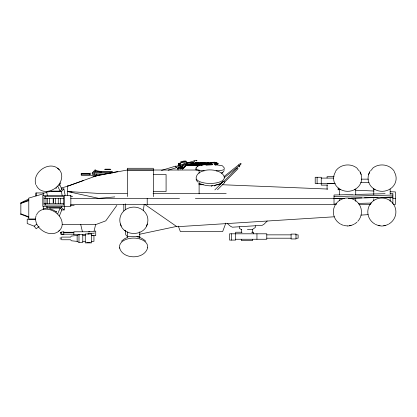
<?xml version="1.0" encoding="UTF-8"?>
<svg xmlns="http://www.w3.org/2000/svg" width="417" height="417" viewBox="0 0 417 417"><rect width="100%" height="100%" fill="white"/><g stroke="black" fill="none" stroke-linecap="round" stroke-linejoin="round"><path stroke-width="0.63" d="M178.679 164.011L178.679 164.345M179.086 165.591L178.966 163.448L180.566 163.125M179.195 164.011L179.195 164.345M180.827 164.986C178.674 166.18 178.565 162.187 180.827 163.37M179.826 163.193L179.816 163.672M180.128 164.548L180.113 164.772M186.373 164.178L186.331 164.955L186.263 164.178M178.914 164.454L179.049 163.902M180.764 163.646L180.712 163.12M178.716 164.058L179.039 163.693L178.757 164.178M179.232 164.058L179.555 163.693L179.274 164.178M185.336 164.579L185.304 164.955M213.16 163.401L213.129 162.552L213.134 162.875M48.096 208.818L46.803 207.676L47.001 206.446M64.781 206.269L64.182 209.954L61.607 207.676L61.805 206.446M36.013 215.85C32.625 228.094 50.712 239.603 59.845 230.236M95.795 171.147L95.9 170.579M104.761 174.296L92.214 174.296L92.214 173.055L95.279 169.604L95.279 171.053L101.185 172.148L101.289 171.58L95.384 170.485L95.279 171.053L93.663 172.148L112.183 172.148M143.302 210.569L144.23 204.283M147.66 247.719C144.595 259.838 122.619 259.838 119.549 247.719M94.06 231.143L95.665 224.398M177.939 168.551L178.205 168.359M225.832 223.121L222.678 231.529L180.347 231.529L178.32 226.123M59.37 215.964L61.909 209.662L60.126 208.088L48.987 208.088M57.692 213.817L60.126 208.088M147.43 224.007C143.964 236.595 123.74 236.595 120.278 224.007M368.519 174.457L369.921 171.33M178.966 165.419L179.169 163.704M55.92 188.62L56.457 187.671M58.875 185.888L60.825 182.896M116.838 205.404L105.772 220.843L96.264 224.398L62.357 224.398M183.089 165.992L183.204 165.58M195.828 168.223L197.893 165.804L199.164 165.413L204.83 164.632L212.931 164.491M224.221 170.657L222.157 173.076M335.487 171.33C340.121 163.985 351.296 162.797 357.598 168.645M50.838 191.111L60.121 191.111L61.857 189.25L59.459 184.069M49.805 191.591L61.393 191.591L63.895 188.906L65.135 195.229M223.46 181.004L220.89 183.595L218.868 184.632M180.472 162.177L181.093 161.551L184.126 161.019L186.06 161.019L186.248 161.926M214.87 189.902L223.517 181.249L224.753 182.484L217.471 189.771M223.757 181.489L237.32 167.926L238.081 168.682L224.518 182.245M267.224 221.031L264.117 224.122L262.23 225.316L232.358 227.202L230.471 226.249L227.364 223.548M197.178 166.586L198.461 165.898M222.871 172.299L221.172 173.118M222.438 182.031C216.142 187.17 206.207 186.634 199.164 183.24M211.299 186.269L212.305 185.466M224.085 176.49L240.26 163.579M224.257 177.725L240.927 164.418M214.401 186.024L215.912 184.82M121.43 241.224L124.62 238.722L127.253 237.502M35.461 219.154L27.214 219.154L27.214 223.517L34.163 226.165L36.686 224.216M39.099 226.535L36.18 228.782L34.163 226.165M252.676 229.314L255.371 227.406L255.267 225.753M372.157 168.645C378.459 162.797 389.634 163.985 394.268 171.33M178.314 168.765L178.033 168.88M82.78 234.453L82.78 242.402L78.995 242.402L77.14 241.396L71.286 240.755L70.603 239.759L61.674 239.759L61.674 237.091L70.603 237.091L71.286 236.095L77.14 235.459L78.995 234.474M28.789 199.013L20.85 202.761L20.85 214.474M20.85 203.084L28.789 200.082M181.979 168.812L182.067 168.781A5.744 5.729 -90 0 0 184.856 166.31M61.299 188.051L67.523 186.222L96.676 175.719M67.523 195.307L67.523 186.222L83.301 180.587M95.436 176.255L97.255 175.604L127.347 170.016L199.112 170.016L199.112 173.237M20.85 203.407L28.789 200.666M90.369 242.527L86.726 242.527M161.488 170.391L175.666 166.107L176.172 167.78L168.155 170.199M175.766 166.43L196.188 160.264M176.073 167.457L194.437 161.911L194.129 160.889M36.024 192.93L36.024 195.948L36.013 192.93L43.201 192.93L43.243 193.352L46.365 192.435M43.259 193.842L28.789 198.075L28.789 219.154L35.706 219.144M181.374 162.244L186.274 161.89L186.316 162.364M180.874 162.453L182.682 162.088M88.717 231.732L95.733 231.086L95.733 235.678L91.271 235.678M139.33 234.312L176.766 226.384M92.892 176.474L117.891 171.491M215.688 164.507L217.955 163.985M198.883 165.768L199.889 165.596M201.38 165.356L202.339 165.205M347.413 226.05L351.051 225.576M385.485 225.576L381.847 226.05L378.209 225.576M43.264 208.808L46.449 208.401M46.454 192.086L49.837 191.664M179.779 163.422L178.721 163.532L178.721 164.824M183.344 161.984L185.221 161.926M114.79 196.907L98.761 198.377L67.523 191.512L98.761 193.431L127.086 193.431M206.128 164.918L211.581 164.731M334.319 216.788L176.97 226.733L144.808 204.408M360.976 215.104L368.133 214.651M247.396 229.647L251.967 229.355M205.836 164.918L212.258 164.814M213.973 162.64L214.719 162.693M214.588 162.958L216.048 162.891M214.599 163.203L216.058 163.136M215.876 163.699L215.85 163.308L216.605 163.448M217.924 163.276L215.99 163.339L217.919 163.318M215.5 163.448L217.935 163.646M215.641 163.573L216.11 163.459M216.48 163.6L217.935 163.532M217.945 163.886L216.496 164.053M215.672 164.162L216.136 164.095M215.506 164.778L216.48 164.731M216.59 164.72L217.565 164.679M215.631 164.83L216.105 164.809M353.423 194.504L334.017 195L334.017 204.022L336.608 203.955M354.716 194.468L385.115 193.697M390.291 193.561L392.877 193.498L392.877 203.772M334.017 196.558L392.877 195.057M334.017 198.575L343.076 198.346M350.838 198.148L361.831 197.867M364.416 197.804L378 197.455M381.232 197.371L392.877 197.074M334.017 198.648L344.369 198.383M348.247 198.283L392.877 197.147M358.599 203.397L371.531 203.063M216.032 162.567L214.098 162.578L214.088 162.177M214.541 164.783L217.559 164.72M211.528 162.547L213.968 162.567M185.966 162.328L188.421 162.322M186.013 163.078L187.853 163.078M186.269 164.48L194.213 164.501M186.409 164.533L196.767 164.548M186.018 164.746L194.676 164.814M185.184 165.398L188.865 165.393M185.81 165.606L187.858 165.601M210.111 162.547L211.737 162.547M210.788 163.407L211.737 163.407M184.71 163.97L182.813 164.178M105.058 169.172L110.296 169.172M104.537 169.583L110.818 169.583M127.347 170.079L153.336 170.079M92.214 173.055L111.052 173.055M89.321 173.503L81.216 173.503L81.216 175.093L89.321 175.093M81.216 173.66L89.321 173.66M153.336 174.52L166.086 174.52L166.086 191.512L153.336 191.512M81.216 174.931L89.321 174.931M334.043 176.688L327.074 176.688L327.074 177.955M321.246 178.095L333.527 178.095M361.372 179.148L368.409 179.148M360.731 182.495L369.05 182.495M334.82 183.548L315.21 183.548L315.21 177.267L321.246 177.267L321.246 185.122L327.653 185.122M327.47 183.621L328.007 183.621M328.862 183.621L335.346 183.621M198.852 184.731L203.407 184.731M216.428 184.731L220.332 184.731M222.287 184.731L327.741 189.047M61.325 188.906L63.895 188.906M339.349 189.688L340.611 189.688M354.46 189.688L355.722 189.688M373.783 189.688L375.045 189.688M153.044 193.431L226.191 193.431M70.801 196.271L72.714 196.271M63.582 196.694L44.009 196.694L44.009 205.018L63.582 205.018M43.983 198.346L53.178 198.346L53.178 203.366L43.983 203.366M63.374 198.346L53.616 198.346L53.616 203.366L63.374 203.366M70.744 198.377L179.508 198.377M195.391 198.377L334.252 198.377M392.835 198.377L395.441 198.377M70.744 204.408L336.201 204.408M358.985 204.408L370.703 204.408M393.486 204.408L395.441 204.408L395.441 191.924L390.234 191.705M70.41 205.404L74.148 205.404M46.803 207.676L61.607 207.676M61.612 209.954L64.182 209.954M124.302 230.46L125.543 230.46M89.66 231.758L73.856 231.795L73.856 234.656L78.297 234.656M242.022 232.233L235.615 232.233L235.615 240.083L229.579 240.083L229.579 233.801L266.786 233.801L266.786 239.259L235.615 239.259M251.633 232.233L253.557 232.233L253.557 233.801M63.811 232.264L73.856 232.264M60.34 232.446L61.627 232.446M63.556 232.446L73.856 232.446M61.58 234.182L73.856 234.182M85.261 234.589L78.995 234.589L78.995 242.402M78.995 234.604L79.616 234.604M266.786 234.854L291.092 234.854M295.971 234.854L298.124 234.854L298.124 238.206L295.971 238.206M91.526 235.522L93.945 235.522L93.945 241.334L91.526 241.334M82.78 235.558L85.261 235.558M127.446 236.324L139.763 236.324M266.786 238.206L291.092 238.206M82.78 241.396L85.261 241.396M91.526 241.532L91.912 241.532M188.213 162.322L189.271 162.322M208.688 162.547L210.314 162.547M212.201 163.302L191.158 163.078M209.365 163.407L210.314 163.407M187.165 164.282L194.812 164.371M188.656 165.393L189.714 165.393M187.65 165.601L188.708 165.606M189.068 162.322L190.126 162.328M207.265 162.541L208.891 162.547M206.003 164.501L207.635 164.507M189.506 165.393L190.564 165.398M188.5 165.606L189.558 165.606M205.836 162.536L207.468 162.541M204.575 164.496L206.212 164.501M206.279 164.746L207.437 164.746M189.917 162.328L190.981 162.333M204.413 162.526L206.045 162.536M205.565 163.391L203.663 163.381M206.295 164.142L207.452 164.147M205.946 164.282L207.577 164.288M203.152 164.486L204.783 164.496M205.941 164.679L207.572 164.689M204.856 164.736L206.488 164.746M190.355 165.398L192.503 165.346M189.354 165.606L190.413 165.612M204.622 162.526L201.562 162.5M204.867 164.126L206.498 164.142M206.149 164.282L203.095 164.251M201.724 164.475L203.355 164.486M204.518 164.668L206.149 164.679M203.433 164.72L205.06 164.736M203.194 162.515L200.139 162.479M203.444 164.11L205.075 164.126M204.726 164.267L201.666 164.235M200.301 164.46L201.932 164.475M203.089 164.652L204.721 164.668M202.005 164.705L203.637 164.72M192.294 165.346L193.352 165.356M191.21 165.403L192.268 165.408M190.204 165.612L191.262 165.622M190.574 163.438L211.872 163.641L211.909 164.486M193.363 164.095L194.213 164.105M192.06 165.408L194.202 165.367M191.054 165.622L192.112 165.632M202.016 164.095L203.647 164.11M198.873 164.439L200.504 164.46M201.666 164.632L203.298 164.652M200.582 164.689L202.214 164.705M199.576 164.903L201.208 164.918M192.685 162.349L193.535 162.364M198.716 162.458L200.348 162.479M194.004 164.105L195.062 164.116M200.243 164.215L201.875 164.235M197.45 164.418L199.081 164.439M194.004 164.501L195.917 164.527M200.243 164.611L201.875 164.632M199.159 164.668L200.791 164.689M198.153 164.882L199.785 164.903M193.999 165.367L195.052 165.377M192.909 165.419L193.968 165.429M191.909 165.632L192.962 165.643M197.298 162.437L198.925 162.458M194.859 164.116L195.912 164.131M198.82 164.189L200.452 164.215M196.026 164.397L197.658 164.418M197.741 164.647L200.452 164.611M196.735 164.856L198.362 164.882M194.848 165.377L195.901 165.393M193.759 165.429L194.817 165.445M199.357 165.528L196.308 165.481M192.758 165.643L193.811 165.658M196.72 165.716L198.351 165.742M195.881 162.411L197.502 162.437M197.403 164.162L199.029 164.189M194.609 164.371L196.235 164.397M197.408 164.564L199.029 164.59M196.318 164.621L197.945 164.647M195.318 164.83L196.939 164.856M197.392 165.424L198.336 165.44M195.302 165.69L196.928 165.716M195.703 164.131L196.761 164.147M194.624 164.585L195.677 164.6M195.698 165.393L196.751 165.408M194.609 165.445L195.667 165.46M193.608 165.658L194.661 165.674M195.031 162.39L196.084 162.411M196.553 164.147L197.606 164.162M196.558 164.548L197.611 164.564M195.474 164.6L196.527 164.621M194.468 164.814L195.521 164.83M196.543 165.408L197.595 165.424M195.458 165.46L196.511 165.481M194.452 165.674L195.505 165.69M338.156 189.49L339.459 189.547M355.732 190.241L373.955 191.012M215.506 164.632L222.438 165.804L224.221 167.869L224.221 169.266A14.058 1.809 0 0 1 216.11 170.902M67.523 191.512L72.026 192.028M216.027 162.427L213.879 162.177L213.895 162.588M215.766 162.927L217.914 163.177M215.62 163.068L217.08 163.255M215.615 164.329L217.554 164.579M214.526 164.381L216.47 164.637M136.896 236.731C140.279 237.237 143.297 238.91 145.778 241.224M181.937 168.812L182.234 168.849A6.771 6.755 -90 0 0 185.278 165.883M179.894 168.849L179.722 168.781A5.744 5.729 -90 0 0 180.102 168.604M178.34 168.88L177.835 168.39M49.842 208.808L53.48 210.111L56.316 211.826M20.85 213.822L28.789 216.804M20.85 214.234L28.789 217.304M198.883 183.595L200.9 184.632M180.233 167.264A6.87 6.854 -90 0 1 178.768 167.843L178.606 167.743A5.744 5.729 -90 0 0 181.942 166.081M241.584 229.668L239.426 228.412L239.322 226.765M59.209 169.599C49.925 159.711 31.781 172.268 35.805 184.564M182.271 166.091A6.87 6.854 -90 0 1 178.836 167.936L178.893 168.009A7.657 7.636 -90 0 0 182.417 166.122M239.483 166.227L239.78 166.524M239.071 166.633L239.353 166.915M197.893 182.031L196.589 180.65L196.11 179.216M240.911 163.474L241.177 163.803M240.473 163.85L240.724 164.162M238.576 164.923L239.249 165.757M224.158 177.606L224.466 177.991M56.003 211.242L56.681 212.269M180.587 165.768L180.566 166.221M179.049 165.08L178.914 164.527M180.394 166.8L180.452 166.889A5.744 5.729 -90 0 1 178.153 167.743L178.304 167.858A6.771 6.755 -90 0 0 180.488 167.019M57.786 186.316L60.121 191.111M359.835 171.33L361.237 174.457M178.132 169.959L177.345 168.39M94.143 232.936L94.247 233.223L88.123 233.223L88.123 234.338M224.221 176.631C220.927 167.556 197.262 167.326 196.11 177.923A14.058 5.536 0 0 0 210.168 183.459A14.058 5.536 0 0 0 224.221 177.923M196.834 160.409L196.954 160.811M196.287 160.597L196.402 160.978M80.684 224.398L82.436 231.758M61.393 191.591L62.133 195.385M46.714 192.227L47.335 195.385M215.047 164.142L215.016 163.297L215.021 163.626M67.465 185.654L67.523 186.222M179.237 164.345C179.602 164.564 179.148 164.991 179.232 164.241M178.721 164.345C179.086 164.564 178.632 164.991 178.716 164.241M216.246 164.851L215.506 164.882M215.996 163.652L215.975 162.927M216.022 164.022L216.037 164.366M212.941 162.849L212.925 162.552L212.931 162.875M215.625 164.731L215.641 165.054M390.156 189.021L390.156 194.166M390.156 198.007L390.156 201.307M373.783 188.38L373.783 194.807M373.783 198.732L373.783 200.66M355.722 189.021L355.722 194.807M355.722 198.732L355.722 201.307M339.349 189.021L339.349 194.807M339.349 199.378L339.349 200.66M338.151 188.077L338.151 189.975M327.074 184.913L327.074 189.339M317.113 177.267L317.113 183.548M256.95 233.801L256.95 239.259M252.52 229.277L252.52 232.441M252.52 239.4L252.52 240.661L241.443 240.661L241.443 239.4M241.443 229.277L241.443 232.441M231.482 233.801L231.482 240.083M199.112 182.26L199.112 193.863M196.11 167.869L196.11 169.266A14.058 1.809 0 0 0 204.226 170.902M153.336 196.631L153.336 168.28L127.347 168.28L127.347 196.522M147.206 198.377L147.206 204.408M139.763 231.81L139.763 238.19M127.446 231.81L127.446 237.596M125.543 203.819L125.543 209.678M125.543 230.559L125.543 233.525A3.008 3.008 0 0 0 127.847 236.449M123.807 204.408L123.807 210.924M112.183 173.055L112.183 171.319L101.185 171.319L101.185 172.148M96.676 173.978L96.676 175.536L90.64 175.536L90.64 173.055M94.117 173.055L94.117 174.296M89.321 173.305L89.321 175.291M79.616 234.474L79.616 235M77.14 235.459L77.14 241.396M64.515 195.364L64.515 206.347M63.311 196.694L63.311 205.018M60.298 198.346L60.298 203.366M60.34 232.264L60.34 234.182M60.184 237.523L60.184 239.327M58.26 198.346L58.26 203.366M55.654 198.346L55.654 203.366M49.534 198.346L49.534 203.366M47.496 198.346L47.496 203.366M46.021 198.346L46.021 203.366M45.562 196.694L45.562 198.617M45.562 203.095L45.562 205.018M43.259 192.93L43.259 195.411M43.259 206.165L43.259 209.402M182.067 167.441A6.87 6.854 -90 0 1 180.952 167.843M182.151 167.483A7.657 7.636 -90 0 1 180.624 168.009M181.984 167.384A6.771 6.755 -90 0 1 180.874 167.77M181.567 167.441A5.744 5.729 -90 0 1 180.754 167.676M180.326 167.3A7.657 7.636 -90 0 1 178.825 167.91M181.776 167.332A5.744 5.729 -90 0 1 181.166 167.915M181.885 167.493A6.87 6.854 -90 0 1 181.312 168.035M180.999 168.28A6.87 6.854 -90 0 1 180.676 168.51M181.994 167.504A7.657 7.636 -90 0 1 180.754 168.546M181.791 167.472A6.771 6.755 -90 0 1 181.213 168.004M184.491 166.878A6.771 6.755 -90 0 1 182.078 168.849L181.906 168.781A5.744 5.729 -90 0 0 184.231 167.008M184.585 166.889A6.87 6.854 -90 0 1 182.177 168.906L182.25 168.963A7.657 7.636 -90 0 0 184.945 166.565M185.367 165.883A6.87 6.854 -90 0 1 182.333 168.906L182.406 168.963A7.657 7.636 -90 0 0 185.529 165.877M182.922 167.019A6.771 6.755 -90 0 1 180.733 167.858L180.587 167.743A5.744 5.729 -90 0 0 182.578 167.097M183.011 167.066A6.87 6.854 -90 0 1 180.816 167.936L180.869 168.009A7.657 7.636 -90 0 0 182.755 167.3M184.684 165.841A7.657 7.636 -90 0 1 184.095 166.393M182.672 166.878A6.771 6.755 -90 0 1 180.259 168.849L180.087 168.781A5.744 5.729 -90 0 0 182.411 167.008M182.761 166.889A6.87 6.854 -90 0 1 180.358 168.906L180.431 168.963A7.657 7.636 -90 0 0 182.886 166.894M182.187 166.065A6.771 6.755 -90 0 1 178.757 167.858M119.82 248.266A14.058 8.517 0 0 1 133.143 238.086A14.058 8.517 0 0 1 147.54 247.714M121.389 226.113A14.058 13.005 0 0 1 133.852 207.103A14.058 13.005 0 0 1 146.32 226.113M196.308 170.089A14.058 1.809 0 0 1 196.308 169.151M340.387 223.997A14.058 13.928 0 0 1 335.784 204.111A14.058 13.928 0 0 1 356.134 201.01A14.058 13.928 0 0 1 357.77 221.349M356.91 222.198A14.058 13.928 0 0 1 354.44 223.997M353.908 224.289A14.058 13.928 0 0 1 349.248 225.743M347.413 225.863A14.058 13.928 0 0 1 343.775 225.388M343.191 225.222A14.058 13.928 0 0 1 340.918 224.289M360.126 172.367A14.058 12.969 0 0 1 347.356 191.32A14.058 12.969 0 0 1 335.487 171.872M357.598 169.187A14.058 12.969 0 0 1 359.178 170.918M374.82 223.997A14.058 13.928 0 0 1 371.078 202.98A14.058 13.928 0 0 1 392.616 202.98A14.058 13.928 0 0 1 388.873 223.997M388.342 224.289A14.058 13.928 0 0 1 386.069 225.222M385.485 225.388A14.058 13.928 0 0 1 383.682 225.743M380.012 225.743A14.058 13.928 0 0 1 375.352 224.289M394.268 171.872A14.058 12.969 0 0 1 382.399 191.32A14.058 12.969 0 0 1 369.629 172.367M370.577 170.918A14.058 12.969 0 0 1 372.157 169.187M37.884 212.634A14.058 10.774 34.4 0 1 56.993 213.567A14.058 10.774 34.4 0 1 58.708 231.065M36.524 215.104A14.058 10.774 34.4 0 1 37.551 213.087M57.556 168.291A14.058 11.212 -38.7 0 1 55.737 187.796A14.058 11.212 -38.7 0 1 36.331 185.226M70.843 195.364L42.805 195.364L42.805 206.347L70.843 206.347L70.843 195.364M63.811 231.888L61.58 231.888L61.58 234.557L63.811 234.557L63.811 231.888M91.526 233.963L85.261 233.963L85.261 242.892L91.526 242.892L91.526 233.963M295.971 234.093L291.092 234.093L291.092 238.967L295.971 238.967L295.971 234.093"/></g></svg>
